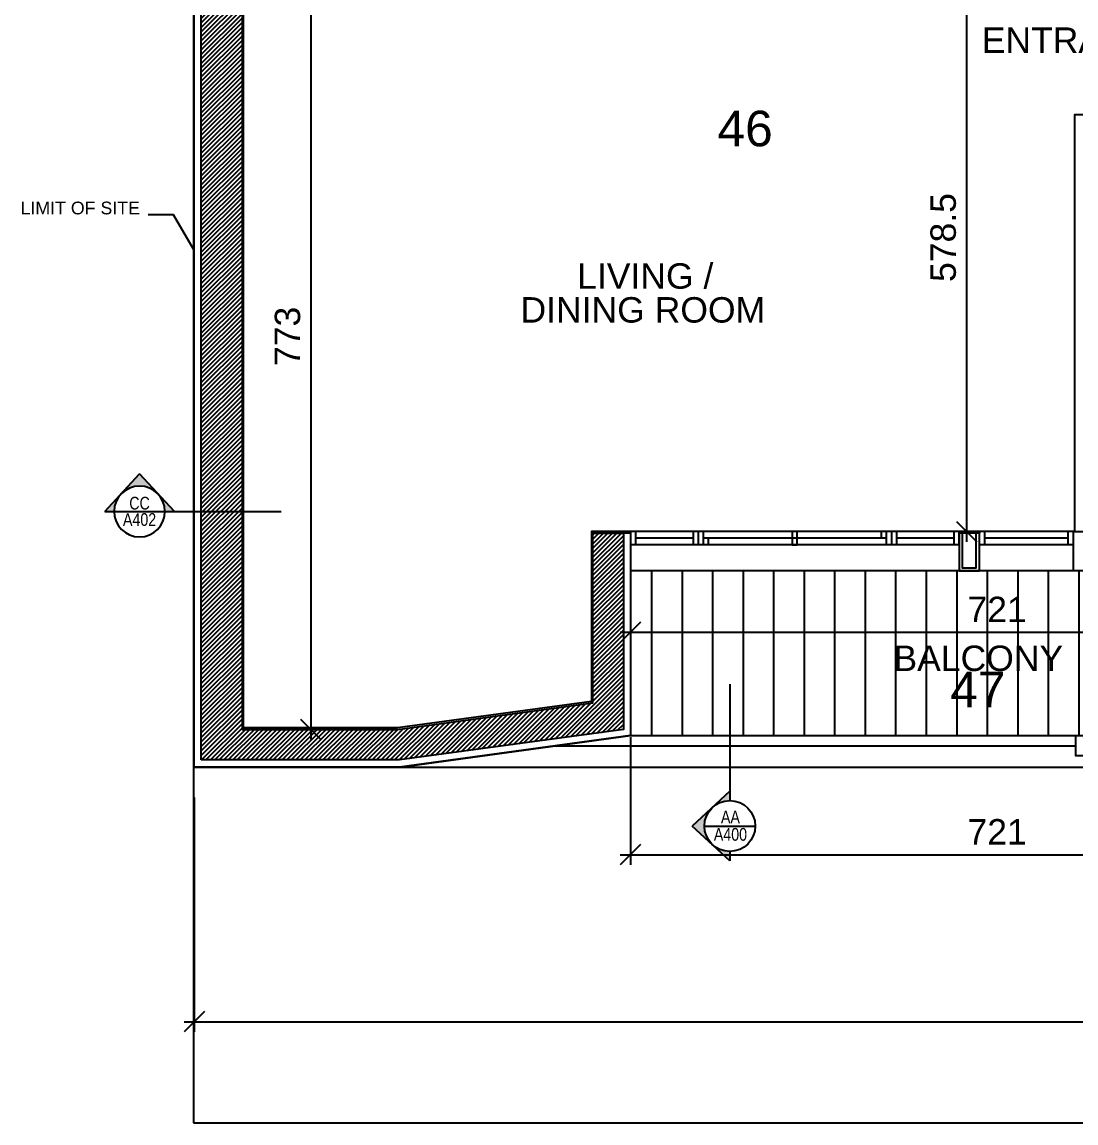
# Model space of a CAD drawing. Extents: x -1.8 to 45.6, y -22.6 to 61.5.
# Drawn here: x -1.68 to 8.68, y 0 to 10.83 of the extents above; entities that cross this region are included whole.
import ezdxf
from ezdxf.enums import TextEntityAlignment as Align

# ---------------------------------------------------------------- set-up
doc = ezdxf.new("R2010")
doc.units = 0
doc.header["$MEASUREMENT"] = 0
doc.header["$PDMODE"] = 35
doc.header["$PDSIZE"] = 0.3
doc.layers.get('0').update_dxf_attribs({"linetype": 'CONTINUOUS'})
doc.layers.get('DEFPOINTS').update_dxf_attribs({"linetype": 'CONTINUOUS'})
for name, color, linetype in [('60%', 7, 'CONTINUOUS'), ('A-ALU', 9, 'CONTINUOUS'), ('A-ANNO-SECT-TAG', 7, 'CONTINUOUS'), ('A-AREAS', 6, 'CONTINUOUS'), ('A-AREAS-TXT', 6, 'CONTINUOUS'), ('A-BALUST', 1, 'CONTINUOUS'), ('A-claustra', 9, 'CONTINUOUS'), ('a-dim', 3, 'CONTINUOUS'), ('A-HATCH-CONC', 8, 'CONTINUOUS'), ('A-NOMENCLATURE', 3, 'CONTINUOUS'), ('A-PLASTER', 8, 'CONTINUOUS'), ('A-PROJECTION', 9, 'CONTINUOUS'), ('a-revetement', 1, 'CONTINUOUS'), ('a-stru-fac', 200, 'CONTINUOUS'), ('A-TILES', 137, 'CONTINUOUS'), ('AXIS_50$0$A-ANNO-TX-50', 3, 'CONTINUOUS'), ('S-2ND-3RD-4-5-6TH$0$A-STR 2-3-4-5-6', 2, 'CONTINUOUS'), ('S-2ND-3RD-4-5-6TH$0$N-PLOT', 5, 'CONTINUOUS')]:
    doc.layers.add(name, color=color, linetype=linetype)
doc.styles.add('A100-STEXT', font='arial.ttf', dxfattribs={"height": 0.25})
doc.styles.add('AXIS_50$0$A50-STEXT', font='arial.ttf', dxfattribs={"height": 0.125})
doc.styles.add('BLOCK', font='arial.ttf', dxfattribs={"width": 0.8, "height": 0.25})
doc.dimstyles.new('A100-DIM', dxfattribs={"dimtxt": 0.25, "dimasz": 0.2, "dimexe": 0.1, "dimexo": 0.3, "dimgap": 0.1, "dimtad": 1, "dimlfac": 100, "dimrnd": 0.5, "dimdsep": 46, "dimtxsty": 'A100-STEXT', "dimblk1": 'OBLIQUE', "dimblk2": 'OBLIQUE', "dimsah": 1, "dimcen": -0.05, "dimdle": 0.1, "dimclrd": 15, "dimclre": 15, "dimclrt": 256, "dimadec": 0, "dimazin": 0, "dimtfac": 0.28, "dimtix": 1, "dimtmove": 2, "dimatfit": 3, "dimldrblk": 'OBLIQUE', "dimfxl": 1, "dimtolj": 1, "dimarcsym": 0})

# ---------------------------------------------------------------- blocks, each defined once
blk = doc.blocks.new('A$C5D3262F0')
at = {"layer": 'A-ALU'}
for p, q in [((7.528, 5.815), (4.298, 5.815)), ((4.298, 5.815), (4.298, 5.685)), ((4.348, 5.815), (4.348, 5.685)), ((4.913, 5.75), (4.348, 5.75)), ((4.913, 5.815), (4.913, 5.685)), ((4.963, 5.815), (4.963, 5.685)), ((5.013, 5.815), (5.013, 5.685)), ((6.813, 5.75), (5.013, 5.75)), ((5.063, 5.75), (5.063, 5.685)), ((6.763, 5.815), (6.763, 5.75)), ((6.813, 5.815), (6.813, 5.685)), ((6.863, 5.815), (6.863, 5.685)), ((6.913, 5.815), (6.913, 5.685)), ((7.478, 5.75), (6.913, 5.75)), ((7.478, 5.815), (7.478, 5.685)), ((7.528, 5.815), (7.528, 5.685)), ((8.653, 5.815), (7.728, 5.815)), ((7.728, 5.815), (7.728, 5.685)), ((7.778, 5.815), (7.778, 5.685)), ((8.603, 5.75), (7.778, 5.75)), ((8.603, 5.685), (8.603, 5.815)), ((8.653, 5.685), (8.653, 5.815)), ((7.528, 5.685), (4.298, 5.685)), ((8.653, 5.685), (7.728, 5.685))]:
    blk.add_line(p, q, dxfattribs=at)
blk.add_lwpolyline([(5.938, 5.815), (5.888, 5.815), (5.888, 5.685), (5.938, 5.685)], close=True, dxfattribs=at)
blk = doc.blocks.new('_OBLIQUE')
at = {"color": 0, "linetype": 'ByBlock'}
blk.add_line((-0.5, -0.5), (0.5, 0.5), dxfattribs=at)
blk = doc.blocks.new('*D81')
at = {"layer": 'a-dim', "color": 15, "lineweight": -2}
for p, q in [((1.154, 11.7), (1.154, 3.77)), ((0.778, 11.6), (1.254, 11.6)), ((0.943, 3.87), (1.054, 3.87))]:
    blk.add_line(p, q, dxfattribs=at)
at = {"layer": 'DEFPOINTS', "color": 0}
for p in [(0.478, 11.6), (1.154, 3.87), (1.243, 3.87)]:
    blk.add_point(p, dxfattribs=at)
at = {"layer": 'a-dim', "color": 15, "lineweight": -2, "xscale": 0.2, "yscale": 0.2, "zscale": 0.2}
for p, rotation in [((1.154, 11.6), 90), ((1.154, 3.87), 270)]:
    blk.add_blockref('_OBLIQUE', p, dxfattribs=dict(at, rotation=rotation))
at = {"layer": 'a-dim', "insert": (0.927, 7.735), "char_height": 0.25, "attachment_point": 5, "rotation": 90, "style": 'A100-STEXT'}
blk.add_mtext('\\A1;773', dxfattribs=at)
blk = doc.blocks.new('*D86')
at = {"layer": 'a-dim', "color": 15, "lineweight": -2}
for p, q in [((7.602, 11.7), (7.602, 5.715)), ((8.203, 11.6), (7.502, 11.6)), ((8.453, 5.815), (7.502, 5.815))]:
    blk.add_line(p, q, dxfattribs=at)
at = {"layer": 'DEFPOINTS', "color": 0}
for p in [(8.503, 11.6), (7.602, 5.815), (8.753, 5.815)]:
    blk.add_point(p, dxfattribs=at)
at = {"layer": 'a-dim', "color": 15, "lineweight": -2, "xscale": 0.2, "yscale": 0.2, "zscale": 0.2}
for p, rotation in [((7.602, 11.6), 90), ((7.602, 5.815), 270)]:
    blk.add_blockref('_OBLIQUE', p, dxfattribs=dict(at, rotation=rotation))
at = {"layer": 'a-dim', "insert": (7.374, 8.707), "char_height": 0.25, "attachment_point": 5, "rotation": 90, "style": 'A100-STEXT'}
blk.add_mtext('\\A1;578.5', dxfattribs=at)
blk = doc.blocks.new('*D262')
at = {"layer": 'a-dim', "color": 15, "lineweight": -2}
for p, q in [((4.298, 5.13), (4.298, 4.725)), ((11.508, 5.13), (11.508, 4.725)), ((4.198, 4.825), (11.608, 4.825))]:
    blk.add_line(p, q, dxfattribs=at)
at = {"layer": 'DEFPOINTS', "color": 0}
for p in [(4.298, 5.43), (11.508, 5.43), (11.508, 4.825)]:
    blk.add_point(p, dxfattribs=at)
at = {"layer": 'a-dim', "color": 15, "lineweight": -2, "xscale": 0.2, "yscale": 0.2, "zscale": 0.2, "rotation": 180}
blk.add_blockref('_OBLIQUE', (4.298, 4.825), dxfattribs=at)
at = {"layer": 'a-dim', "color": 15, "lineweight": -2, "xscale": 0.2, "yscale": 0.2, "zscale": 0.2}
blk.add_blockref('_OBLIQUE', (11.508, 4.825), dxfattribs=at)
at = {"layer": 'a-dim', "insert": (7.903, 5.05), "char_height": 0.25, "attachment_point": 5, "style": 'A100-STEXT'}
blk.add_mtext('\\A1;721', dxfattribs=at)
blk = doc.blocks.new('*D306')
at = {"layer": '60%', "color": 15, "lineweight": -2}
for p, q in [((4.298, 3.793), (4.298, 2.537)), ((11.508, 3.793), (11.508, 2.537)), ((4.198, 2.637), (11.608, 2.637))]:
    blk.add_line(p, q, dxfattribs=at)
at = {"layer": 'DEFPOINTS', "color": 0}
for p in [(4.298, 4.093), (11.508, 4.093), (11.508, 2.637)]:
    blk.add_point(p, dxfattribs=at)
at = {"layer": '60%', "color": 15, "lineweight": -2, "xscale": 0.2, "yscale": 0.2, "zscale": 0.2, "rotation": 180}
blk.add_blockref('_OBLIQUE', (4.298, 2.637), dxfattribs=at)
at = {"layer": '60%', "color": 15, "lineweight": -2, "xscale": 0.2, "yscale": 0.2, "zscale": 0.2}
blk.add_blockref('_OBLIQUE', (11.508, 2.637), dxfattribs=at)
at = {"layer": '60%', "insert": (7.903, 2.863), "char_height": 0.25, "attachment_point": 5, "style": 'A100-STEXT'}
blk.add_mtext('\\A1;721', dxfattribs=at)
blk = doc.blocks.new('SCT_TAG_L_2')
h = blk.add_hatch(color=256)
h.paths.add_polyline_path([(-0.371, -0.343), (0, 0), (0, -0.093, 0.755389), (-0.131, -0.555), (-0.131, -0.564)])
h.paths.add_polyline_path([(-0.131, -0.564), (-0.131, -0.555, 0.139348), (0, -0.593), (0, -0.685)])
for p, q in [((0, 1.051), (0, 0)), ((0, 0), (-0.371, -0.343)), ((0, 0), (0, -0.093)), ((0, -0.685), (-0.371, -0.343)), ((0, -0.593), (0, -0.685))]:
    blk.add_line(p, q)
at = {"ltscale": 4}
blk.add_line((-0.25, -0.343), (0.25, -0.343), dxfattribs=at)
blk.add_circle((0, -0.343), 0.25)
at = {"color": 7, "style": 'BLOCK', "width": 0.8}
for tag, p in [('SCT.NO.', (0.006, -0.254)), ('DWG', (0.006, -0.425))]:
    blk.add_attdef(tag, text='', height=0.125, dxfattribs=at).set_placement(p, align=Align.MIDDLE)
blk = doc.blocks.new('SCT_TAG_D')
h = blk.add_hatch(color=256)
h.paths.add_polyline_path([(0, -0.00742), (-0.00685, 0), (-0.005, 0, 0.755389), (0.00425, -0.00263), (0.00442, -0.00263)])
h.paths.add_polyline_path([(0.00442, -0.00263), (0.00425, -0.00263, 0.139348), (0.005, 0), (0.00685, 0)])
for p, q in [((-0.00685, 0), (0.00685, 0)), ((-0.00685, 0), (0, -0.00742)), ((0.00685, 0), (0, -0.00742)), ((0.00685, 0), (0.02788, 0))]:
    blk.add_line(p, q)
blk.add_circle((0, 0), 0.005)
at = {"color": 7, "style": 'BLOCK', "width": 0.8}
for tag, p in [('DWG', (0, 0.00159)), ('SCT.NO.', (0, -0.00163))]:
    blk.add_attdef(tag, text='', height=0.0025, dxfattribs=at).set_placement(p, align=Align.MIDDLE)

msp = doc.modelspace()

# ---------------------------------------------------------------- hatches: boundary and pattern name
at = {"layer": 'A-HATCH-CONC'}
h = msp.add_hatch(dxfattribs=at)
h.set_pattern_fill('ANSI31', color=256, scale=0.25, style=0)
h.paths.add_polyline_path([(4.22837, 3.87), (4.22837, 5.8), (3.92837, 5.8), (3.92837, 4.13187), (2.00801, 3.87), (0.47837, 3.87), (0.47837, 19.98), (0.07837, 19.98), (0.07837, 3.57), (2.02837, 3.57)])
at = {"layer": 'A-TILES'}
h = msp.add_hatch(dxfattribs=at)
h.set_pattern_fill('_USER', color=256, scale=0.3, angle=90, style=0, pattern_type=0)
h.set_pattern_definition([(90, (30.60837, 8.1), (-0.3, 2e-17), [])])
h.paths.add_polyline_path([(11.50837, 5.43), (8.87837, 5.43), (8.67837, 5.43), (7.72837, 5.43), (7.52837, 5.43), (4.29837, 5.43), (4.29837, 3.8089), (8.67837, 3.8089), (11.50837, 3.8089)])

# ---------------------------------------------------------------- linework, layer by layer
at = {"layer": '60%', "color": 15}
for p, q in [((0.00837, 3.2), (0.00837, 0.89586)), ((0.00837, 3.2), (0.00837, 0.89586)), ((-0.09163, 0.99586), (43.05837, 0.99586)), ((-0.09163, 0.99586), (43.05837, 0.99586))]:
    msp.add_line(p, q, dxfattribs=at)
at = {"layer": 'A-ALU'}
for p, q in [((7.52837, 5.43), (4.29837, 5.43)), ((8.65337, 5.43), (7.72837, 5.43))]:
    msp.add_line(p, q, dxfattribs=at)
at = {"layer": 'A-AREAS'}
msp.add_lwpolyline([(11.50837, 5.43), (4.29837, 5.43), (4.29837, 3.8089), (2.02837, 3.5), (0.00837, 3.5), (0.00837, 20.05), (0.44837, 20.05), (0.44837, 18.67), (3.85837, 18.67), (3.85837, 20.75), (11.50837, 20.75)], dxfattribs=at)
msp.add_lwpolyline([(11.50837, 5.43), (4.29837, 5.43), (4.29837, 3.8089), (2.03312, 3.5), (11.50837, 3.5)], close=True, dxfattribs=at)
at = {"layer": 'A-BALUST'}
for p, q in [((4.29837, 3.8089), (8.67837, 3.8089)), ((3.56504, 3.7089), (8.67837, 3.7089))]:
    msp.add_line(p, q, dxfattribs=at)
at = {"layer": 'A-claustra'}
msp.add_lwpolyline([(11.50837, 3.8089), (11.50837, 3.6089), (8.67837, 3.6089), (8.67837, 3.8089)], close=True, dxfattribs=at)
at = {"layer": 'A-PLASTER'}
for points in [[(4.29837, 5.8), (4.29837, 5.815), (3.91337, 5.815), (3.91337, 4.14496), (2.00699, 3.885), (0.49337, 3.885), (0.49337, 11.585), (8.50337, 11.585)], [(9.47837, 9.915), (8.66337, 9.915), (8.66337, 5.815)], [(7.52837, 5.8), (7.52837, 5.815), (7.72837, 5.815), (7.72837, 5.8)]]:
    msp.add_lwpolyline(points, dxfattribs=at)
at = {"layer": 'A-PROJECTION'}
msp.add_line((2.02837, 3.5), (11.50837, 3.5), dxfattribs=at)
at = {"layer": 'a-revetement'}
for p, q in [((0.00837, 3.5), (0.00837, 20.05)), ((4.29837, 5.8), (4.22837, 5.8)), ((4.29837, 5.8), (4.29837, 3.8089)), ((2.03312, 3.5), (4.29837, 3.8089)), ((0.00837, 3.5), (2.03312, 3.5))]:
    msp.add_line(p, q, dxfattribs=at)
for points in [[(7.72837, 5.8), (7.52837, 5.8), (7.52837, 5.43), (7.72837, 5.43)], [(8.65337, 5.43), (8.65337, 5.815), (8.85337, 5.815), (8.85337, 5.43)]]:
    msp.add_lwpolyline(points, close=True, dxfattribs=at)
at = {"layer": 'a-stru-fac'}
msp.add_lwpolyline([(7.69837, 5.8), (7.55837, 5.8), (7.55837, 5.46), (7.69837, 5.46)], close=True, dxfattribs=at)
at = {"layer": 'AXIS_50$0$A-ANNO-TX-50'}
for p, q in [((-0.195, 8.92877), (-0.44374, 8.92877)), ((0, 8.59102), (-0.195, 8.92877))]:
    msp.add_line(p, q, dxfattribs=at)
at = {"layer": 'S-2ND-3RD-4-5-6TH$0$A-STR 2-3-4-5-6'}
msp.add_lwpolyline([(0.07837, 3.57), (0.07837, 19.98), (0.47837, 19.98), (0.47837, 3.87), (2.00801, 3.87), (3.92837, 4.13187), (3.92837, 5.8), (4.22837, 5.8), (4.22837, 3.87), (2.02837, 3.57)], close=True, dxfattribs=at)
at = {"layer": 'S-2ND-3RD-4-5-6TH$0$N-PLOT'}
msp.add_lwpolyline([(0, 0), (38.90837, 0, 0.41421356), (41.90837, 3), (41.90837, 55.45463, 0.4229554), (38.81912, 58.4533), (0, 57.29794)], format="xyb", close=True, dxfattribs=at)

# ---------------------------------------------------------------- block references
at = {"layer": '60%', "color": 15, "xscale": 0.2, "yscale": 0.2, "zscale": 0.2, "rotation": 180}
msp.add_blockref('_OBLIQUE', (0.00837, 0.99586), dxfattribs=at)
msp.add_blockref('_OBLIQUE', (0.00837, 0.99586), dxfattribs=at)
at = {"layer": 'A-ALU'}
msp.add_blockref('A$C5D3262F0', (0, 0), dxfattribs=at)
at = {"layer": 'A-ANNO-SECT-TAG', "ltscale": 4}
ref = msp.add_blockref('SCT_TAG_D', (-0.52891, 6.01337), dxfattribs=dict(at, xscale=-50, yscale=50, zscale=50, rotation=180))
ref.add_attrib('DWG', 'A402', dxfattribs={"layer": '0', "color": 7, "height": 0.125, "style": 'BLOCK', "width": 0.8}).set_placement((-0.52889, 5.93386), align=Align.MIDDLE)
ref.add_attrib('SCT.NO.', 'CC', dxfattribs={"layer": '0', "color": 7, "height": 0.125, "style": 'BLOCK', "width": 0.8}).set_placement((-0.52889, 6.09486), align=Align.MIDDLE)
ref = msp.add_blockref('SCT_TAG_D', (-0.52891, 6.01337), dxfattribs=dict(at, xscale=-50, yscale=50, zscale=50, rotation=180))
ref.add_attrib('DWG', 'A402', dxfattribs={"layer": '0', "color": 7, "height": 0.125, "style": 'BLOCK', "width": 0.8}).set_placement((-0.52889, 5.93386), align=Align.MIDDLE)
ref.add_attrib('SCT.NO.', 'CC', dxfattribs={"layer": '0', "color": 7, "height": 0.125, "style": 'BLOCK', "width": 0.8}).set_placement((-0.52889, 6.09486), align=Align.MIDDLE)
msp.add_blockref('SCT_TAG_L_2', (5.27494, 3.26307), dxfattribs=at).add_auto_attribs({'DWG': 'A400', 'SCT.NO.': 'AA'})
msp.add_blockref('SCT_TAG_L_2', (5.27494, 3.26307), dxfattribs=at).add_auto_attribs({'DWG': 'A400', 'SCT.NO.': 'AA'})

# ---------------------------------------------------------------- texts
at = {"layer": 'A-AREAS-TXT', "style": 'A100-STEXT'}
for s, p in [('46', (5.4252, 9.60384)), ('47', (7.71393, 4.08859))]:
    msp.add_text(s, height=0.35, dxfattribs=at).set_placement(p, align=Align.CENTER)
at = {"layer": 'A-NOMENCLATURE', "style": 'A100-STEXT'}
for s, p in [('ENTRANCE', (8.71194, 10.64808)), ('LIVING /', (4.44333, 8.33369)), ('DINING ROOM', (4.41951, 7.99566)), ('BALCONY', (7.71798, 4.56971))]:
    msp.add_text(s, height=0.25, dxfattribs=at).set_placement(p, align=Align.MIDDLE)
at = {"layer": 'AXIS_50$0$A-ANNO-TX-50', "style": 'AXIS_50$0$A50-STEXT'}
msp.add_text('LIMIT OF SITE', height=0.125, rotation=360, dxfattribs=at).set_placement((-1.69889, 8.93486))

# ---------------------------------------------------------------- dimensions: what is measured, and where the dimension line sits
at = {"layer": '60%'}
dim = msp.add_linear_dim(base=(11.50837, 2.63713), p1=(4.29837, 4.09304), p2=(11.50837, 4.09304), dimstyle='A100-DIM', dxfattribs=at)
dim.commit()
dim.dimension.update_dxf_attribs({"geometry": '*D306', "text_midpoint": (7.90337, 2.86264)})
at = {"layer": 'a-dim'}
for base, p1, p2, picture, middle in [((1.15429, 3.87), (0.47837, 11.6), (1.24319, 3.87), '*D81', (0.92656, 7.735)), ((7.60199, 5.815), (8.50337, 11.6), (8.75337, 5.815), '*D86', (7.37434, 8.7075))]:
    dim = msp.add_linear_dim(base=base, p1=p1, p2=p2, angle=90, dimstyle='A100-DIM', dxfattribs=at)
    dim.commit()
    dim.dimension.update_dxf_attribs({"geometry": picture, "text_midpoint": middle})
dim = msp.add_aligned_dim(p1=(4.29837, 5.43), p2=(11.50837, 5.43), distance=-0.60523, dimstyle='A100-DIM', dxfattribs=at)
dim.commit()
dim.dimension.update_dxf_attribs({"geometry": '*D262', "text_midpoint": (7.90337, 5.05028)})

doc.saveas('drawing.dxf')
